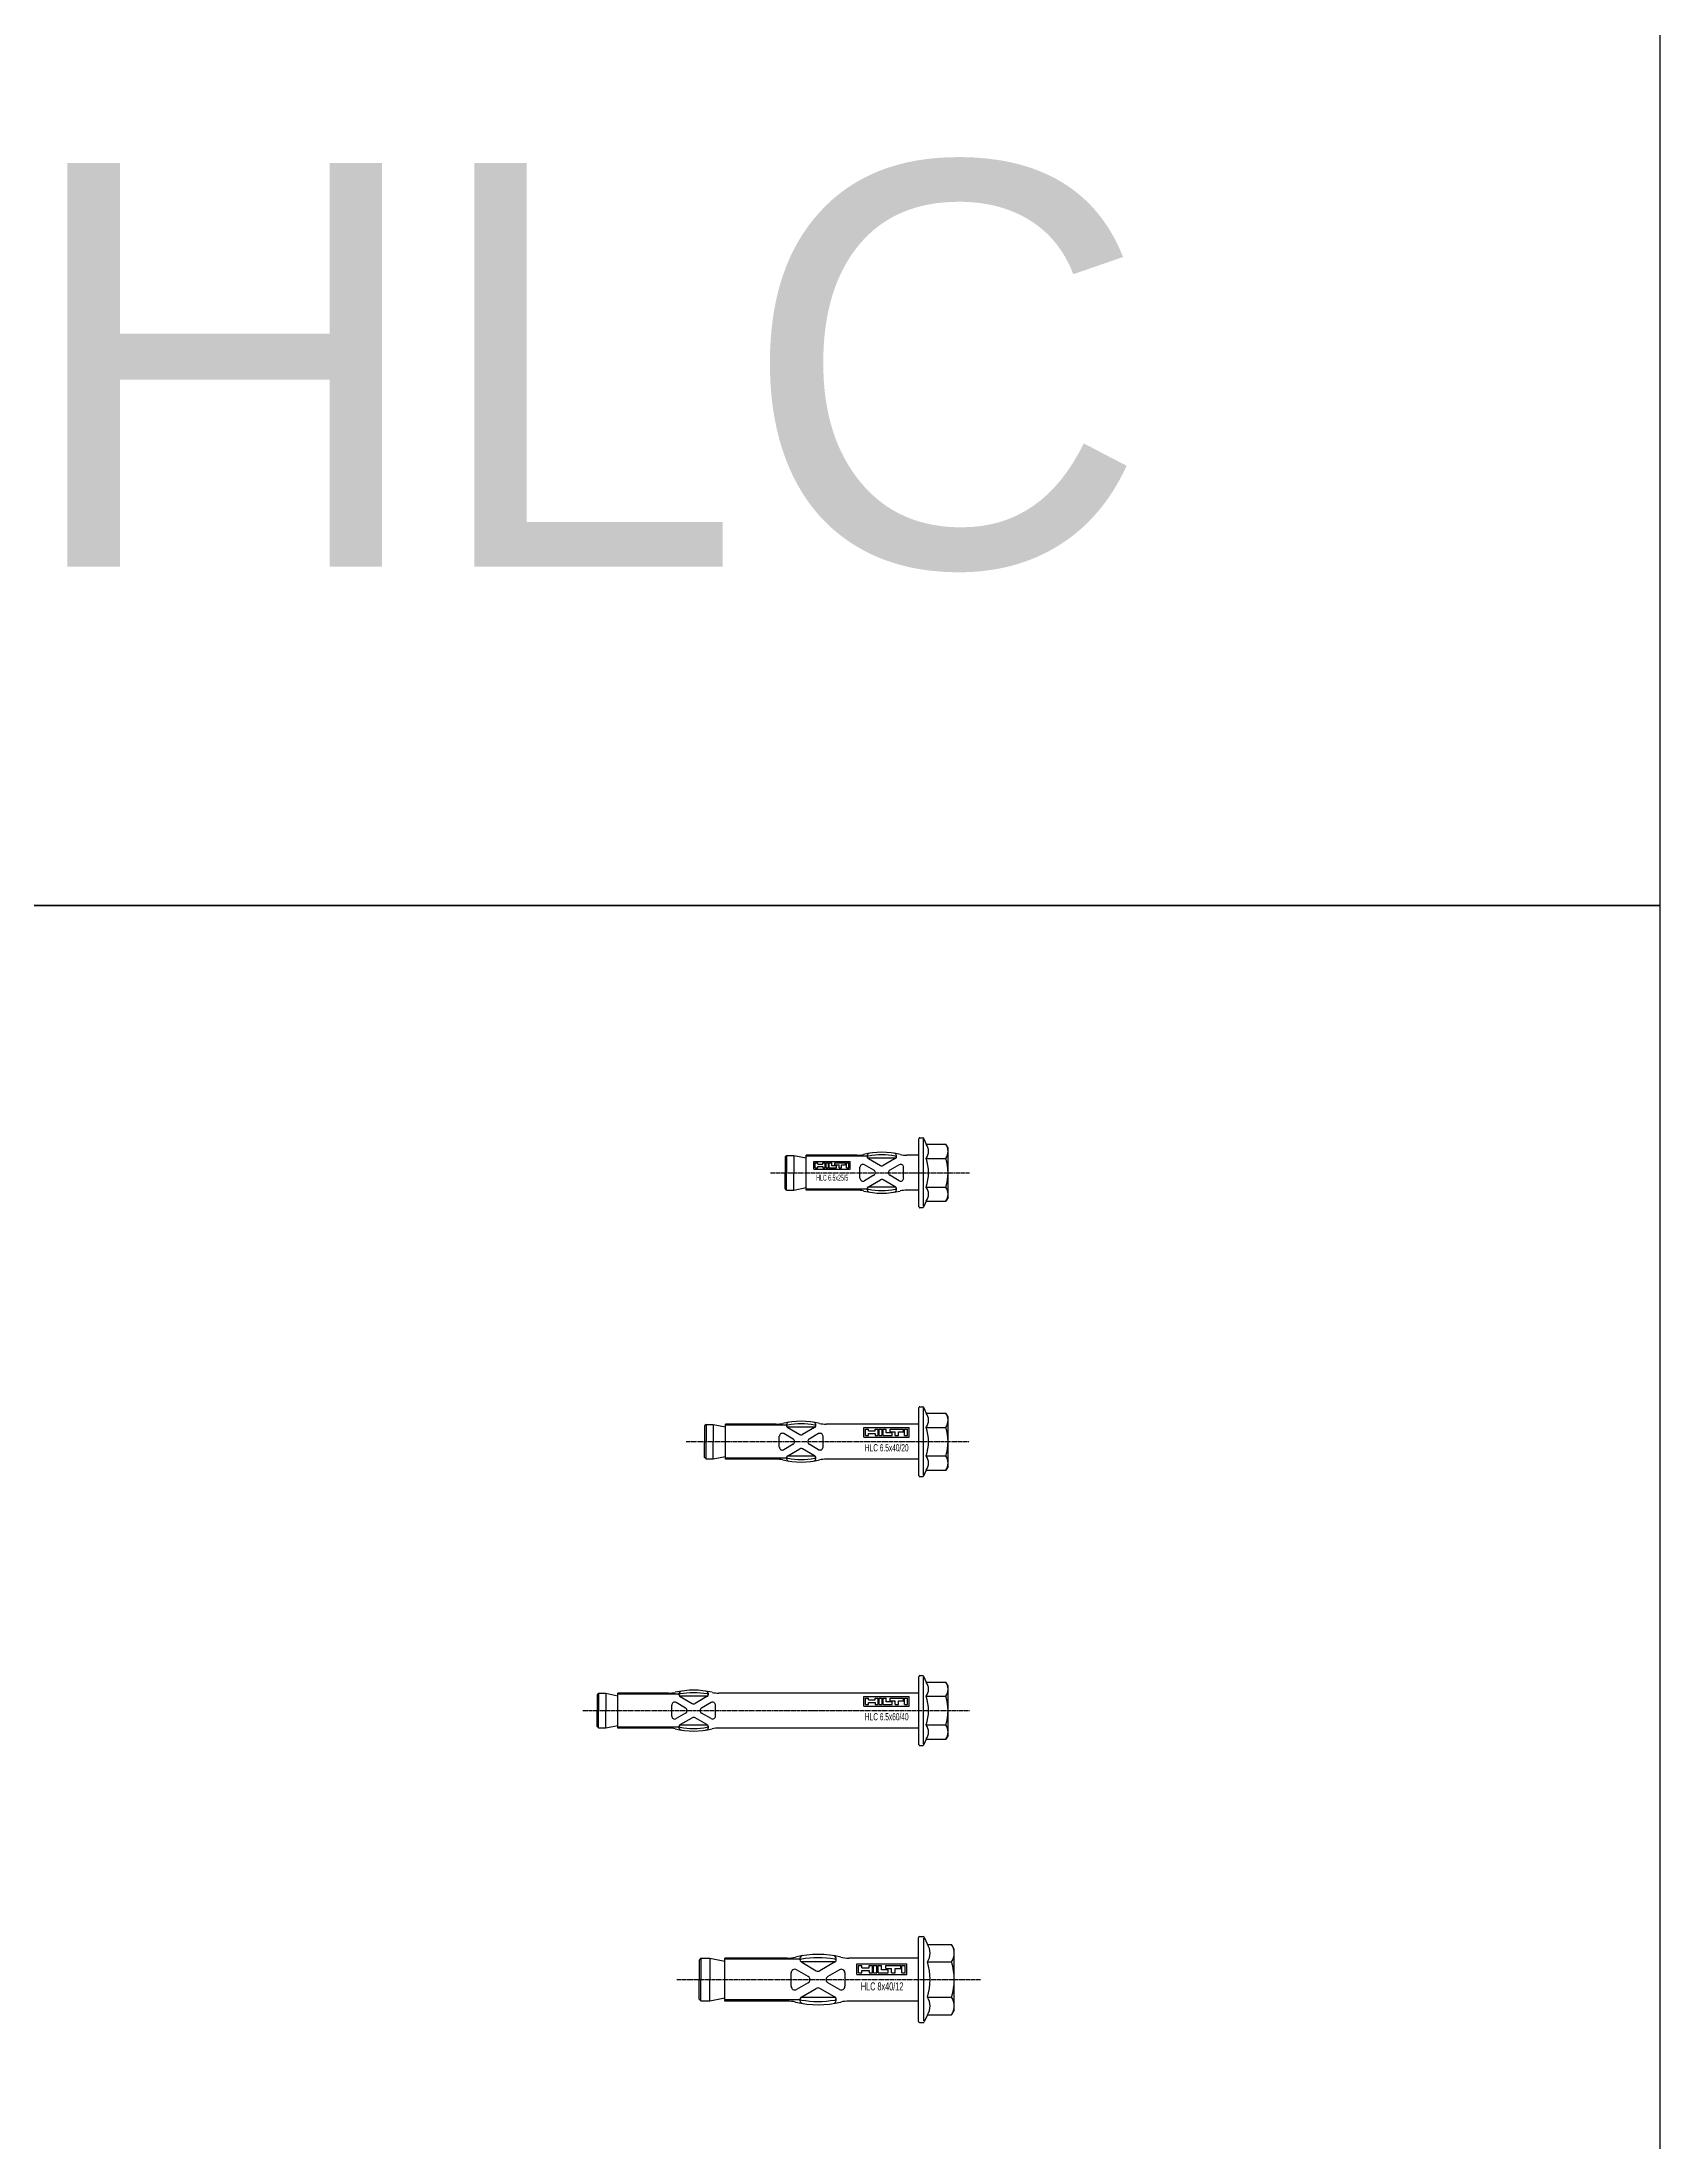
# Model space of a CAD drawing. Header units: millimetres. Extents: x 296 to 4896, y 152 to 3333.
# Drawn here: x 4594.8 to 4895.8, y 1771.7 to 2162.1 of the extents above; entities that cross this region are included whole.
import ezdxf
from ezdxf.enums import TextEntityAlignment as Align

# ---------------------------------------------------------------- set-up
doc = ezdxf.new("R2010")
doc.units = ezdxf.units.MM
doc.linetypes.add('CENTERLI', pattern=[1, 0.75, -0.0625, 0.125, -0.0625])
doc.layers.add('3', color=4, linetype='Continuous')
doc.styles.get("Standard").update_dxf_attribs({"font": 'arial.ttf'})

# ---------------------------------------------------------------- blocks, each defined once
blk = doc.blocks.new('HLC 6.5x25-5')
at = {"layer": '3'}
for p, q in [((-5.42, -6.34), (-5.42, 6.34)), ((-5.25, 6.5), (-4.71, 6.5)), ((-4.56, 6.41), (-4.06, 5.32)), ((-4.06, 5.32), (-0.41, 5.32)), ((0, 4.6), (-0.41, 5.32)), ((0, -4.6), (0, 4.6)), ((-30.03, 3.22), (-30.3, 2.95)), ((-30.3, 2.95), (-30.3, 0)), ((-30.3, -2.95), (-30.3, 0)), ((-30.03, 3.22), (-30.03, 0)), ((-30.03, 3.22), (-28.68, 3.22)), ((-30.03, -3.22), (-30.03, 0)), ((-28.68, 3.22), (-26.42, 2.76)), ((-28.68, 3.22), (-28.68, 0)), ((-28.68, -3.22), (-28.68, 0)), ((-17, 3.25), (-26.42, 3.25)), ((-26.42, -3.25), (-26.42, 3.25)), ((-15.09, 3.08), (-26.42, 3.08)), ((-16.4, -1.02), (-16.4, 1.02)), ((-13.82, 0.47), (-15.58, 1.49)), ((-9.73, 2.71), (-14.94, 2.71)), ((-14.82, 2.61), (-12.6, 1.33)), ((-9.85, 2.61), (-12.06, 1.33)), ((-9.08, 1.49), (-10.85, 0.47)), ((-8.27, -1.02), (-8.27, 1.02)), ((-5.42, 3.25), (-7.67, 3.25)), ((-4.06, 2.66), (-0.41, 2.66)), ((-30.03, -3.22), (-30.3, -2.95)), ((-30.03, -3.22), (-28.68, -3.22)), ((-28.68, -3.22), (-26.42, -2.76)), ((-15.09, -3.08), (-26.42, -3.08)), ((-17, -3.25), (-26.42, -3.25)), ((-13.82, -0.47), (-15.58, -1.49)), ((-9.73, -2.71), (-14.94, -2.71)), ((-14.82, -2.61), (-12.6, -1.33)), ((-9.85, -2.61), (-12.06, -1.33)), ((-9.08, -1.49), (-10.85, -0.47)), ((-5.42, -3.25), (-7.67, -3.25)), ((-4.06, -2.66), (-0.41, -2.66)), ((-5.25, -6.5), (-4.71, -6.5)), ((-4.06, -5.32), (-4.56, -6.41)), ((-4.06, -5.32), (-0.41, -5.32)), ((0, -4.6), (-0.41, -5.32))]:
    blk.add_line(p, q, dxfattribs=at)
at = {"layer": '3', "color": 1}
for p, q in [((-4.6, -6.23), (-4.6, 6.23)), ((-24.96, 0.64), (-24.96, 2.09)), ((-24.96, 2.09), (-18.22, 2.09)), ((-24.96, 0.64), (-18.22, 0.64)), ((-24.72, 0.89), (-24.72, 1.85)), ((-24.72, 1.85), (-24.26, 1.85)), ((-24.72, 0.89), (-24.26, 0.89)), ((-24.26, 1.57), (-24.26, 1.85)), ((-24.26, 1.57), (-23.29, 1.57)), ((-24.26, 0.89), (-24.26, 1.17)), ((-24.26, 1.17), (-23.29, 1.17)), ((-23.29, 1.85), (-22.84, 1.85)), ((-23.29, 1.57), (-23.29, 1.85)), ((-23.29, 1.17), (-23.29, 0.89)), ((-23.29, 0.89), (-22.84, 0.89)), ((-22.84, 0.89), (-22.84, 1.85)), ((-22.7, 1.85), (-22.24, 1.85)), ((-22.7, 0.89), (-22.7, 1.85)), ((-22.7, 0.89), (-22.24, 0.89)), ((-22.24, 0.89), (-22.24, 1.85)), ((-22.1, 1.85), (-21.65, 1.85)), ((-22.1, 0.89), (-22.1, 1.85)), ((-22.1, 0.89), (-20.74, 0.89)), ((-21.65, 1.28), (-21.65, 1.85)), ((-20.74, 1.28), (-21.65, 1.28)), ((-21.05, 1.85), (-19.06, 1.85)), ((-21.05, 1.45), (-21.05, 1.85)), ((-21.05, 1.45), (-20.28, 1.45)), ((-20.74, 0.89), (-20.74, 1.28)), ((-20.28, 0.89), (-20.28, 1.45)), ((-20.28, 0.89), (-19.83, 0.89)), ((-19.83, 0.89), (-19.83, 1.45)), ((-19.83, 1.45), (-19.06, 1.45)), ((-19.06, 1.45), (-19.06, 1.85)), ((-18.92, 1.85), (-18.47, 1.85)), ((-18.92, 0.89), (-18.92, 1.85)), ((-18.92, 0.89), (-18.47, 0.89)), ((-18.47, 0.89), (-18.47, 1.85)), ((-18.22, 0.64), (-18.22, 2.09))]:
    blk.add_line(p, q, dxfattribs=at)
at = {"layer": '3', "color": 1, "linetype": 'CENTERLI'}
blk.add_line((-33.06, 0), (3.97, 0), dxfattribs=at)
at = {"layer": '3'}
for centre, radius, start, end in [((-5.25, 6.34), 0.163, 90, 180), ((-4.71, 6.34), 0.163, 24.6168, 90), ((-6, 3.99), 2.35, 325.5615, 34.4385), ((-2.35, 3.99), 2.35, 325.5615, 34.4385), ((-17, 8.67), 5.42, 270, 283.2384), ((-15.85, 1.02), 0.542, 60, 180), ((-12.33, -11.17), 14.97, 76.7616, 103.2384), ((-14.55, 3.08), 0.542, 98.8269, 240), ((-14.78, 2.71), 0.379, 99.9802, 141.2457), ((-12.33, -11.17), 14.48, 80.0198, 99.9802), ((-14.09, 0), 0.542, 300, 60), ((-12.33, 1.8), 0.542, 240, 300), ((-10.58, 0), 0.542, 120, 240), ((-10.12, 3.08), 0.542, 300, 81.1731), ((-9.89, 2.71), 0.379, 38.7543, 80.0198), ((-8.81, 1.02), 0.542, 0, 120), ((-7.67, 8.67), 5.42, 256.7616, 270), ((-12.44, 0), 8.79, 342.383, 17.617), ((-8.79, 0), 8.79, 342.383, 17.617), ((-17, -8.67), 5.42, 76.5912, 90), ((-15.85, -1.02), 0.542, 180, 300), ((-12.33, 11.17), 14.97, 256.8232, 283.2384), ((-14.55, -3.08), 0.542, 120, 261.1731), ((-14.78, -2.71), 0.379, 218.7543, 260.0198), ((-12.33, 11.17), 14.48, 260.0198, 279.9802), ((-12.33, -1.8), 0.542, 60, 120), ((-10.12, -3.08), 0.542, 278.8269, 60), ((-9.89, -2.71), 0.379, 279.9802, 321.2457), ((-8.81, -1.02), 0.542, 240, 0), ((-7.67, -8.67), 5.42, 90, 103.2384), ((-6, -3.99), 2.35, 325.5615, 34.4385), ((-2.35, -3.99), 2.35, 325.5615, 34.4385), ((-5.25, -6.34), 0.163, 180, 270), ((-4.71, -6.34), 0.163, 270, 335.3832)]:
    blk.add_arc(centre, radius, start, end, dxfattribs=at)
at = {"layer": '3', "color": 4, "width": 0.52}
blk.add_text('HLC 6.5x25/5', height=1.075, dxfattribs=at).set_placement((-21.56, -1.47), align=Align.CENTER)
blk = doc.blocks.new('HLC 6.5x40-20')
at = {"layer": '3'}
for p, q in [((-5.42, -6.34), (-5.42, 6.34)), ((-5.25, 6.5), (-4.71, 6.5)), ((-4.56, 6.41), (-4.06, 5.32)), ((-4.06, 5.32), (-0.41, 5.32)), ((0, 4.6), (-0.41, 5.32)), ((0, -4.6), (0, 4.6)), ((-45.03, 3.22), (-45.3, 2.95)), ((-45.3, 2.95), (-45.3, 0)), ((-45.3, -2.95), (-45.3, 0)), ((-45.03, 3.22), (-43.68, 3.22)), ((-45.03, 3.22), (-45.03, 0)), ((-45.03, -3.22), (-45.03, 0)), ((-43.68, 3.22), (-43.68, 0)), ((-43.68, 3.22), (-41.42, 2.76)), ((-43.68, -3.22), (-43.68, 0)), ((-41.42, -3.25), (-41.42, 3.25)), ((-32, 3.25), (-41.42, 3.25)), ((-30.09, 3.08), (-41.42, 3.08)), ((-31.4, -1.02), (-31.4, 1.02)), ((-28.82, 0.47), (-30.58, 1.49)), ((-24.73, 2.71), (-29.94, 2.71)), ((-29.82, 2.61), (-27.6, 1.33)), ((-24.85, 2.61), (-27.06, 1.33)), ((-24.08, 1.49), (-25.85, 0.47)), ((-23.27, -1.02), (-23.27, 1.02)), ((-5.42, 3.25), (-22.67, 3.25)), ((-4.06, 2.66), (-0.41, 2.66)), ((-45.03, -3.22), (-45.3, -2.95)), ((-45.03, -3.22), (-43.68, -3.22)), ((-43.68, -3.22), (-41.42, -2.76)), ((-30.09, -3.08), (-41.42, -3.08)), ((-32, -3.25), (-41.42, -3.25)), ((-28.82, -0.47), (-30.58, -1.49)), ((-24.73, -2.71), (-29.94, -2.71)), ((-29.82, -2.61), (-27.6, -1.33)), ((-24.85, -2.61), (-27.06, -1.33)), ((-24.08, -1.49), (-25.85, -0.47)), ((-5.42, -3.25), (-22.67, -3.25)), ((-4.06, -2.66), (-0.41, -2.66)), ((-5.25, -6.5), (-4.71, -6.5)), ((-4.06, -5.32), (-4.56, -6.41)), ((-4.06, -5.32), (-0.41, -5.32)), ((0, -4.6), (-0.41, -5.32))]:
    blk.add_line(p, q, dxfattribs=at)
at = {"layer": '3', "color": 1}
for p, q in [((-4.6, -6.23), (-4.6, 6.23)), ((-15.67, 2.64), (-7.25, 2.64)), ((-15.67, 0.83), (-15.67, 2.64)), ((-15.67, 0.83), (-7.25, 0.83)), ((-15.36, 2.34), (-14.8, 2.34)), ((-15.36, 1.13), (-15.36, 2.34)), ((-15.36, 1.13), (-14.8, 1.13)), ((-14.8, 1.99), (-14.8, 2.34)), ((-14.8, 1.99), (-13.59, 1.99)), ((-14.8, 1.49), (-13.59, 1.49)), ((-14.8, 1.13), (-14.8, 1.49)), ((-13.59, 1.99), (-13.59, 2.34)), ((-13.59, 2.34), (-13.02, 2.34)), ((-13.59, 1.49), (-13.59, 1.13)), ((-13.59, 1.13), (-13.02, 1.13)), ((-13.02, 1.13), (-13.02, 2.34)), ((-12.84, 1.13), (-12.84, 2.34)), ((-12.84, 2.34), (-12.27, 2.34)), ((-12.84, 1.13), (-12.27, 1.13)), ((-12.27, 1.13), (-12.27, 2.34)), ((-12.1, 1.13), (-12.1, 2.34)), ((-12.1, 2.34), (-11.53, 2.34)), ((-12.1, 1.13), (-10.39, 1.13)), ((-11.53, 1.63), (-11.53, 2.34)), ((-10.39, 1.63), (-11.53, 1.63)), ((-10.78, 1.84), (-10.78, 2.34)), ((-10.78, 2.34), (-8.3, 2.34)), ((-10.78, 1.84), (-9.82, 1.84)), ((-10.39, 1.13), (-10.39, 1.63)), ((-9.82, 1.13), (-9.82, 1.84)), ((-9.82, 1.13), (-9.26, 1.13)), ((-9.26, 1.84), (-8.3, 1.84)), ((-9.26, 1.13), (-9.26, 1.84)), ((-8.3, 1.84), (-8.3, 2.34)), ((-8.12, 1.13), (-8.12, 2.34)), ((-8.12, 2.34), (-7.55, 2.34)), ((-8.12, 1.13), (-7.55, 1.13)), ((-7.55, 1.13), (-7.55, 2.34)), ((-7.25, 0.83), (-7.25, 2.64))]:
    blk.add_line(p, q, dxfattribs=at)
at = {"layer": '3', "color": 1, "linetype": 'CENTERLI'}
blk.add_line((-48.73, 0), (3.97, 0), dxfattribs=at)
at = {"layer": '3'}
for centre, radius, start, end in [((-5.25, 6.34), 0.163, 90, 180), ((-4.71, 6.34), 0.163, 24.6168, 90), ((-6, 3.99), 2.35, 325.5615, 34.4385), ((-2.35, 3.99), 2.35, 325.5615, 34.4385), ((-32, 8.67), 5.42, 270, 283.2384), ((-30.85, 1.02), 0.542, 60, 180), ((-27.33, -11.17), 14.97, 76.7616, 103.2384), ((-29.55, 3.08), 0.542, 98.8269, 240), ((-29.78, 2.71), 0.379, 99.9802, 141.2457), ((-27.33, -11.17), 14.48, 80.0198, 99.9802), ((-29.09, 0), 0.542, 300, 60), ((-27.33, 1.8), 0.542, 240, 300), ((-25.58, 0), 0.542, 120, 240), ((-25.12, 3.08), 0.542, 300, 81.1731), ((-24.89, 2.71), 0.379, 38.7543, 80.0198), ((-23.81, 1.02), 0.542, 0, 120), ((-22.67, 8.67), 5.42, 256.7616, 270), ((-12.44, 0), 8.79, 342.383, 17.617), ((-8.79, 0), 8.79, 342.383, 17.617), ((-32, -8.67), 5.42, 76.5912, 90), ((-30.85, -1.02), 0.542, 180, 300), ((-27.33, 11.17), 14.97, 256.8232, 283.2384), ((-29.55, -3.08), 0.542, 120, 261.1731), ((-29.78, -2.71), 0.379, 218.7543, 260.0198), ((-27.33, 11.17), 14.48, 260.0198, 279.9802), ((-27.33, -1.8), 0.542, 60, 120), ((-25.12, -3.08), 0.542, 278.8269, 60), ((-24.89, -2.71), 0.379, 279.9802, 321.2457), ((-23.81, -1.02), 0.542, 240, 0), ((-22.67, -8.67), 5.42, 90, 103.2384), ((-6, -3.99), 2.35, 325.5615, 34.4385), ((-2.35, -3.99), 2.35, 325.5615, 34.4385), ((-5.25, -6.34), 0.163, 180, 270), ((-4.71, -6.34), 0.163, 270, 335.3832)]:
    blk.add_arc(centre, radius, start, end, dxfattribs=at)
at = {"layer": '3', "color": 4, "width": 0.52}
blk.add_text('HLC 6.5x40/20', height=1.3437, dxfattribs=at).set_placement((-11.42, -1.81), align=Align.CENTER)
blk = doc.blocks.new('HLC 6.5x60-40')
at = {"layer": '3'}
for p, q in [((-5.42, -6.34), (-5.42, 6.34)), ((-5.25, 6.5), (-4.71, 6.5)), ((-4.56, 6.41), (-4.06, 5.32)), ((-4.06, 5.32), (-0.41, 5.32)), ((0, 4.6), (-0.41, 5.32)), ((0, -4.6), (0, 4.6)), ((-65.03, 3.22), (-65.3, 2.95)), ((-65.3, 2.95), (-65.3, 0)), ((-65.3, -2.95), (-65.3, 0)), ((-65.03, 3.22), (-63.68, 3.22)), ((-65.03, 3.22), (-65.03, 0)), ((-65.03, -3.22), (-65.03, 0)), ((-63.68, 3.22), (-63.68, 0)), ((-63.68, 3.22), (-61.42, 2.76)), ((-63.68, -3.22), (-63.68, 0)), ((-61.42, -3.25), (-61.42, 3.25)), ((-52, 3.25), (-61.42, 3.25)), ((-50.09, 3.08), (-61.42, 3.08)), ((-51.4, -1.02), (-51.4, 1.02)), ((-48.82, 0.47), (-50.58, 1.49)), ((-44.73, 2.71), (-49.94, 2.71)), ((-49.82, 2.61), (-47.6, 1.33)), ((-44.85, 2.61), (-47.06, 1.33)), ((-44.08, 1.49), (-45.85, 0.47)), ((-43.27, -1.02), (-43.27, 1.02)), ((-5.42, 3.25), (-42.67, 3.25)), ((-4.06, 2.66), (-0.41, 2.66)), ((-65.03, -3.22), (-65.3, -2.95)), ((-65.03, -3.22), (-63.68, -3.22)), ((-63.68, -3.22), (-61.42, -2.76)), ((-50.09, -3.08), (-61.42, -3.08)), ((-52, -3.25), (-61.42, -3.25)), ((-48.82, -0.47), (-50.58, -1.49)), ((-44.73, -2.71), (-49.94, -2.71)), ((-49.82, -2.61), (-47.6, -1.33)), ((-44.85, -2.61), (-47.06, -1.33)), ((-44.08, -1.49), (-45.85, -0.47)), ((-5.42, -3.25), (-42.67, -3.25)), ((-4.06, -2.66), (-0.41, -2.66)), ((-5.25, -6.5), (-4.71, -6.5)), ((-4.06, -5.32), (-4.56, -6.41)), ((-4.06, -5.32), (-0.41, -5.32)), ((0, -4.6), (-0.41, -5.32))]:
    blk.add_line(p, q, dxfattribs=at)
at = {"layer": '3', "color": 1}
for p, q in [((-4.6, -6.23), (-4.6, 6.23)), ((-15.67, 0.83), (-15.67, 2.64)), ((-15.67, 2.64), (-7.25, 2.64)), ((-15.67, 0.83), (-7.25, 0.83)), ((-15.36, 1.13), (-15.36, 2.34)), ((-15.36, 2.34), (-14.8, 2.34)), ((-15.36, 1.13), (-14.8, 1.13)), ((-14.8, 1.99), (-14.8, 2.34)), ((-14.8, 1.99), (-13.59, 1.99)), ((-14.8, 1.13), (-14.8, 1.49)), ((-14.8, 1.49), (-13.59, 1.49)), ((-13.59, 2.34), (-13.02, 2.34)), ((-13.59, 1.99), (-13.59, 2.34)), ((-13.59, 1.49), (-13.59, 1.13)), ((-13.59, 1.13), (-13.02, 1.13)), ((-13.02, 1.13), (-13.02, 2.34)), ((-12.84, 2.34), (-12.27, 2.34)), ((-12.84, 1.13), (-12.84, 2.34)), ((-12.84, 1.13), (-12.27, 1.13)), ((-12.27, 1.13), (-12.27, 2.34)), ((-12.1, 2.34), (-11.53, 2.34)), ((-12.1, 1.13), (-12.1, 2.34)), ((-12.1, 1.13), (-10.39, 1.13)), ((-11.53, 1.63), (-11.53, 2.34)), ((-10.39, 1.63), (-11.53, 1.63)), ((-10.78, 2.34), (-8.3, 2.34)), ((-10.78, 1.84), (-10.78, 2.34)), ((-10.78, 1.84), (-9.82, 1.84)), ((-10.39, 1.13), (-10.39, 1.63)), ((-9.82, 1.13), (-9.82, 1.84)), ((-9.82, 1.13), (-9.26, 1.13)), ((-9.26, 1.13), (-9.26, 1.84)), ((-9.26, 1.84), (-8.3, 1.84)), ((-8.3, 1.84), (-8.3, 2.34)), ((-8.12, 2.34), (-7.55, 2.34)), ((-8.12, 1.13), (-8.12, 2.34)), ((-8.12, 1.13), (-7.55, 1.13)), ((-7.55, 1.13), (-7.55, 2.34)), ((-7.25, 0.83), (-7.25, 2.64))]:
    blk.add_line(p, q, dxfattribs=at)
at = {"layer": '3', "color": 1, "linetype": 'CENTERLI'}
blk.add_line((-67.97, 0), (3.97, 0), dxfattribs=at)
at = {"layer": '3'}
for centre, radius, start, end in [((-5.25, 6.34), 0.163, 90, 180), ((-4.71, 6.34), 0.163, 24.6168, 90), ((-6, 3.99), 2.35, 325.5615, 34.4385), ((-2.35, 3.99), 2.35, 325.5615, 34.4385), ((-52, 8.67), 5.42, 270, 283.2384), ((-50.85, 1.02), 0.542, 60, 180), ((-47.33, -11.17), 14.97, 76.7616, 103.2384), ((-49.55, 3.08), 0.542, 98.8269, 240), ((-49.78, 2.71), 0.379, 99.9802, 141.2457), ((-47.33, -11.17), 14.48, 80.0198, 99.9802), ((-49.09, 0), 0.542, 300, 60), ((-47.33, 1.8), 0.542, 240, 300), ((-45.58, 0), 0.542, 120, 240), ((-45.12, 3.08), 0.542, 300, 81.1731), ((-44.89, 2.71), 0.379, 38.7543, 80.0198), ((-43.81, 1.02), 0.542, 0, 120), ((-42.67, 8.67), 5.42, 256.7616, 270), ((-12.44, 0), 8.79, 342.383, 17.617), ((-8.79, 0), 8.79, 342.383, 17.617), ((-52, -8.67), 5.42, 76.5912, 90), ((-50.85, -1.02), 0.542, 180, 300), ((-47.33, 11.17), 14.97, 256.8232, 283.2384), ((-49.55, -3.08), 0.542, 120, 261.1731), ((-49.78, -2.71), 0.379, 218.7543, 260.0198), ((-47.33, 11.17), 14.48, 260.0198, 279.9802), ((-47.33, -1.8), 0.542, 60, 120), ((-45.12, -3.08), 0.542, 278.8269, 60), ((-44.89, -2.71), 0.379, 279.9802, 321.2457), ((-43.81, -1.02), 0.542, 240, 0), ((-42.67, -8.67), 5.42, 90, 103.2384), ((-6, -3.99), 2.35, 325.5615, 34.4385), ((-2.35, -3.99), 2.35, 325.5615, 34.4385), ((-5.25, -6.34), 0.163, 180, 270), ((-4.71, -6.34), 0.163, 270, 335.3832)]:
    blk.add_arc(centre, radius, start, end, dxfattribs=at)
at = {"layer": '3', "color": 4, "width": 0.52}
blk.add_text('HLC 6.5x60/40', height=1.3437, dxfattribs=at).set_placement((-11.42, -1.81), align=Align.CENTER)
blk = doc.blocks.new('HLC 8x40-12')
at = {"layer": '3'}
for p, q in [((-6.47, 8), (-5.8, 8)), ((-5.61, 7.88), (-5, 6.54)), ((-47.12, 3.97), (-47.45, 3.63)), ((-47.12, 3.97), (-47.12, 0)), ((-47.12, 3.97), (-45.45, 3.97)), ((-45.45, 3.97), (-42.67, 3.4)), ((-45.45, 3.97), (-45.45, 0)), ((-31.08, 4), (-42.67, 4)), ((-42.67, -4), (-42.67, 4)), ((-6.67, 4), (-19.59, 4)), ((-6.67, -7.8), (-6.67, 7.8)), ((-6.67, 0), (-6.67, 4)), ((-6.67, -4), (-6.67, 4)), ((-5, 6.54), (-0.51, 6.54)), ((0, 5.67), (-0.51, 6.54)), ((0, -5.67), (0, 5.67)), ((-47.45, 3.63), (-47.45, 0)), ((-47.45, -3.63), (-47.45, 0)), ((-47.12, -3.97), (-47.12, 0)), ((-45.45, -3.97), (-45.45, 0)), ((-28.72, 3.79), (-42.67, 3.79)), ((-30.33, -1.25), (-30.33, 1.25)), ((-27.16, 0.58), (-29.33, 1.83)), ((-22.12, 3.33), (-28.54, 3.33)), ((-28.39, 3.21), (-25.67, 1.64)), ((-22.28, 3.21), (-25, 1.64)), ((-21.33, 1.83), (-23.51, 0.58)), ((-20.33, -1.25), (-20.33, 1.25)), ((-5, 3.27), (-0.51, 3.27)), ((-47.12, -3.97), (-47.45, -3.63)), ((-45.45, -3.97), (-42.67, -3.4)), ((-28.72, -3.79), (-42.67, -3.79)), ((-27.16, -0.58), (-29.33, -1.83)), ((-22.12, -3.33), (-28.54, -3.33)), ((-28.39, -3.21), (-25.67, -1.64)), ((-22.28, -3.21), (-25, -1.64)), ((-21.33, -1.83), (-23.51, -0.58)), ((-5, -3.27), (-0.51, -3.27)), ((-47.12, -3.97), (-45.45, -3.97)), ((-31.08, -4), (-42.67, -4)), ((-6.67, -4), (-19.59, -4)), ((-5, -6.54), (-5.61, -7.88)), ((-5, -6.54), (-0.51, -6.54)), ((0, -5.67), (-0.51, -6.54)), ((-6.47, -8), (-5.8, -8))]:
    blk.add_line(p, q, dxfattribs=at)
at = {"layer": '3', "color": 1}
for p, q in [((-5.67, -7.67), (-5.67, 7.67)), ((-18.15, 2.94), (-8.8, 2.94)), ((-18.15, 0.93), (-18.15, 2.94)), ((-18.15, 0.93), (-8.8, 0.93)), ((-17.82, 2.6), (-17.18, 2.6)), ((-17.82, 1.26), (-17.82, 2.6)), ((-17.82, 1.26), (-17.18, 1.26)), ((-17.18, 2.21), (-17.18, 2.6)), ((-17.18, 2.21), (-15.84, 2.21)), ((-17.18, 1.66), (-15.84, 1.66)), ((-17.18, 1.26), (-17.18, 1.66)), ((-15.84, 2.21), (-15.84, 2.6)), ((-15.84, 2.6), (-15.21, 2.6)), ((-15.84, 1.66), (-15.84, 1.26)), ((-15.84, 1.26), (-15.21, 1.26)), ((-15.21, 1.26), (-15.21, 2.6)), ((-15.01, 1.26), (-15.01, 2.6)), ((-15.01, 2.6), (-14.38, 2.6)), ((-15.01, 1.26), (-14.38, 1.26)), ((-14.38, 1.26), (-14.38, 2.6)), ((-14.19, 1.26), (-14.19, 2.6)), ((-14.19, 2.6), (-13.55, 2.6)), ((-14.19, 1.26), (-12.29, 1.26)), ((-13.55, 1.82), (-13.55, 2.6)), ((-12.29, 1.82), (-13.55, 1.82)), ((-12.73, 2.05), (-12.73, 2.6)), ((-12.73, 2.6), (-9.96, 2.6)), ((-12.73, 2.05), (-11.66, 2.05)), ((-12.29, 1.26), (-12.29, 1.82)), ((-11.66, 1.26), (-11.66, 2.05)), ((-11.66, 1.26), (-11.03, 1.26)), ((-11.03, 2.05), (-9.96, 2.05)), ((-11.03, 1.26), (-11.03, 2.05)), ((-9.96, 2.05), (-9.96, 2.6)), ((-9.77, 1.26), (-9.77, 2.6)), ((-9.77, 2.6), (-9.14, 2.6)), ((-9.77, 1.26), (-9.14, 1.26)), ((-9.14, 1.26), (-9.14, 2.6)), ((-8.8, 0.93), (-8.8, 2.94))]:
    blk.add_line(p, q, dxfattribs=at)
at = {"layer": '3', "color": 1, "linetype": 'CENTERLI'}
blk.add_line((-51.62, 0), (4.85, 0), dxfattribs=at)
at = {"layer": '3'}
for centre, radius, start, end in [((-6.47, 7.8), 0.2, 90, 180), ((-5.8, 7.8), 0.2, 24.6168, 90), ((-31.08, 10.67), 6.67, 270, 283.2384), ((-25.33, -13.75), 18.42, 76.7616, 103.2384), ((-28.06, 3.79), 0.667, 98.8269, 240), ((-25.33, -13.75), 17.82, 80.0198, 99.9802), ((-22.61, 3.79), 0.667, 300, 81.1731), ((-19.59, 10.67), 6.67, 256.7616, 270), ((-7.39, 4.91), 2.89, 325.5615, 34.4385), ((-2.89, 4.91), 2.89, 325.5615, 34.4385), ((-29.67, 1.25), 0.667, 60, 180), ((-28.34, 3.34), 0.467, 99.9802, 141.2457), ((-27.49, 0), 0.667, 300, 60), ((-25.33, 2.22), 0.667, 240, 300), ((-23.17, 0), 0.667, 120, 240), ((-22.33, 3.34), 0.467, 38.7543, 80.0198), ((-21, 1.25), 0.667, 0, 120), ((-15.31, 0), 10.81, 342.383, 17.617), ((-10.81, 0), 10.81, 342.383, 17.617), ((-29.67, -1.25), 0.667, 180, 300), ((-28.06, -3.79), 0.667, 120, 261.1731), ((-28.34, -3.34), 0.467, 218.7543, 260.0198), ((-25.33, 13.75), 17.82, 260.0198, 279.9802), ((-25.33, -2.22), 0.667, 60, 120), ((-22.61, -3.79), 0.667, 278.8269, 60), ((-22.33, -3.34), 0.467, 279.9802, 321.2457), ((-21, -1.25), 0.667, 240, 0), ((-7.39, -4.91), 2.89, 325.5615, 34.4385), ((-2.89, -4.91), 2.89, 325.5615, 34.4385), ((-31.08, -10.67), 6.67, 76.5912, 90), ((-25.33, 13.75), 18.42, 256.8232, 283.2384), ((-19.59, -10.67), 6.67, 90, 103.2384), ((-6.47, -7.8), 0.2, 180, 270), ((-5.8, -7.8), 0.2, 270, 335.3832)]:
    blk.add_arc(centre, radius, start, end, dxfattribs=at)
at = {"layer": '3', "color": 4, "width": 0.52}
blk.add_text('HLC 8x40/12', height=1.493, dxfattribs=at).set_placement((-13.43, -2.01), align=Align.CENTER)

msp = doc.modelspace()

# ---------------------------------------------------------------- linework, layer by layer
at = {"color": 18, "true_color": 0x000000}
for points in [[(4495.77, 2001.55), (4895.77, 2001.55), (4895.77, 2201.55), (4495.77, 2201.55)], [(4495.77, 493.94), (4895.77, 493.94), (4895.77, 2001.55), (4495.77, 2001.55)]]:
    msp.add_lwpolyline(points, close=True, dxfattribs=at)

# ---------------------------------------------------------------- block references
for name, p in [('HLC 6.5x25-5', (4763.37, 1951.9)), ('HLC 6.5x40-20', (4763.37, 1901.9)), ('HLC 6.5x60-40', (4763.37, 1851.9)), ('HLC 8x40-12', (4764.52, 1801.9))]:
    msp.add_blockref(name, p)

# ---------------------------------------------------------------- texts
at = {"color": 18, "true_color": 0x000000, "insert": (4695.77, 2101.55), "char_height": 75, "width": 600, "attachment_point": 5}
msp.add_mtext('HLC', dxfattribs=at)

doc.saveas('drawing.dxf')
